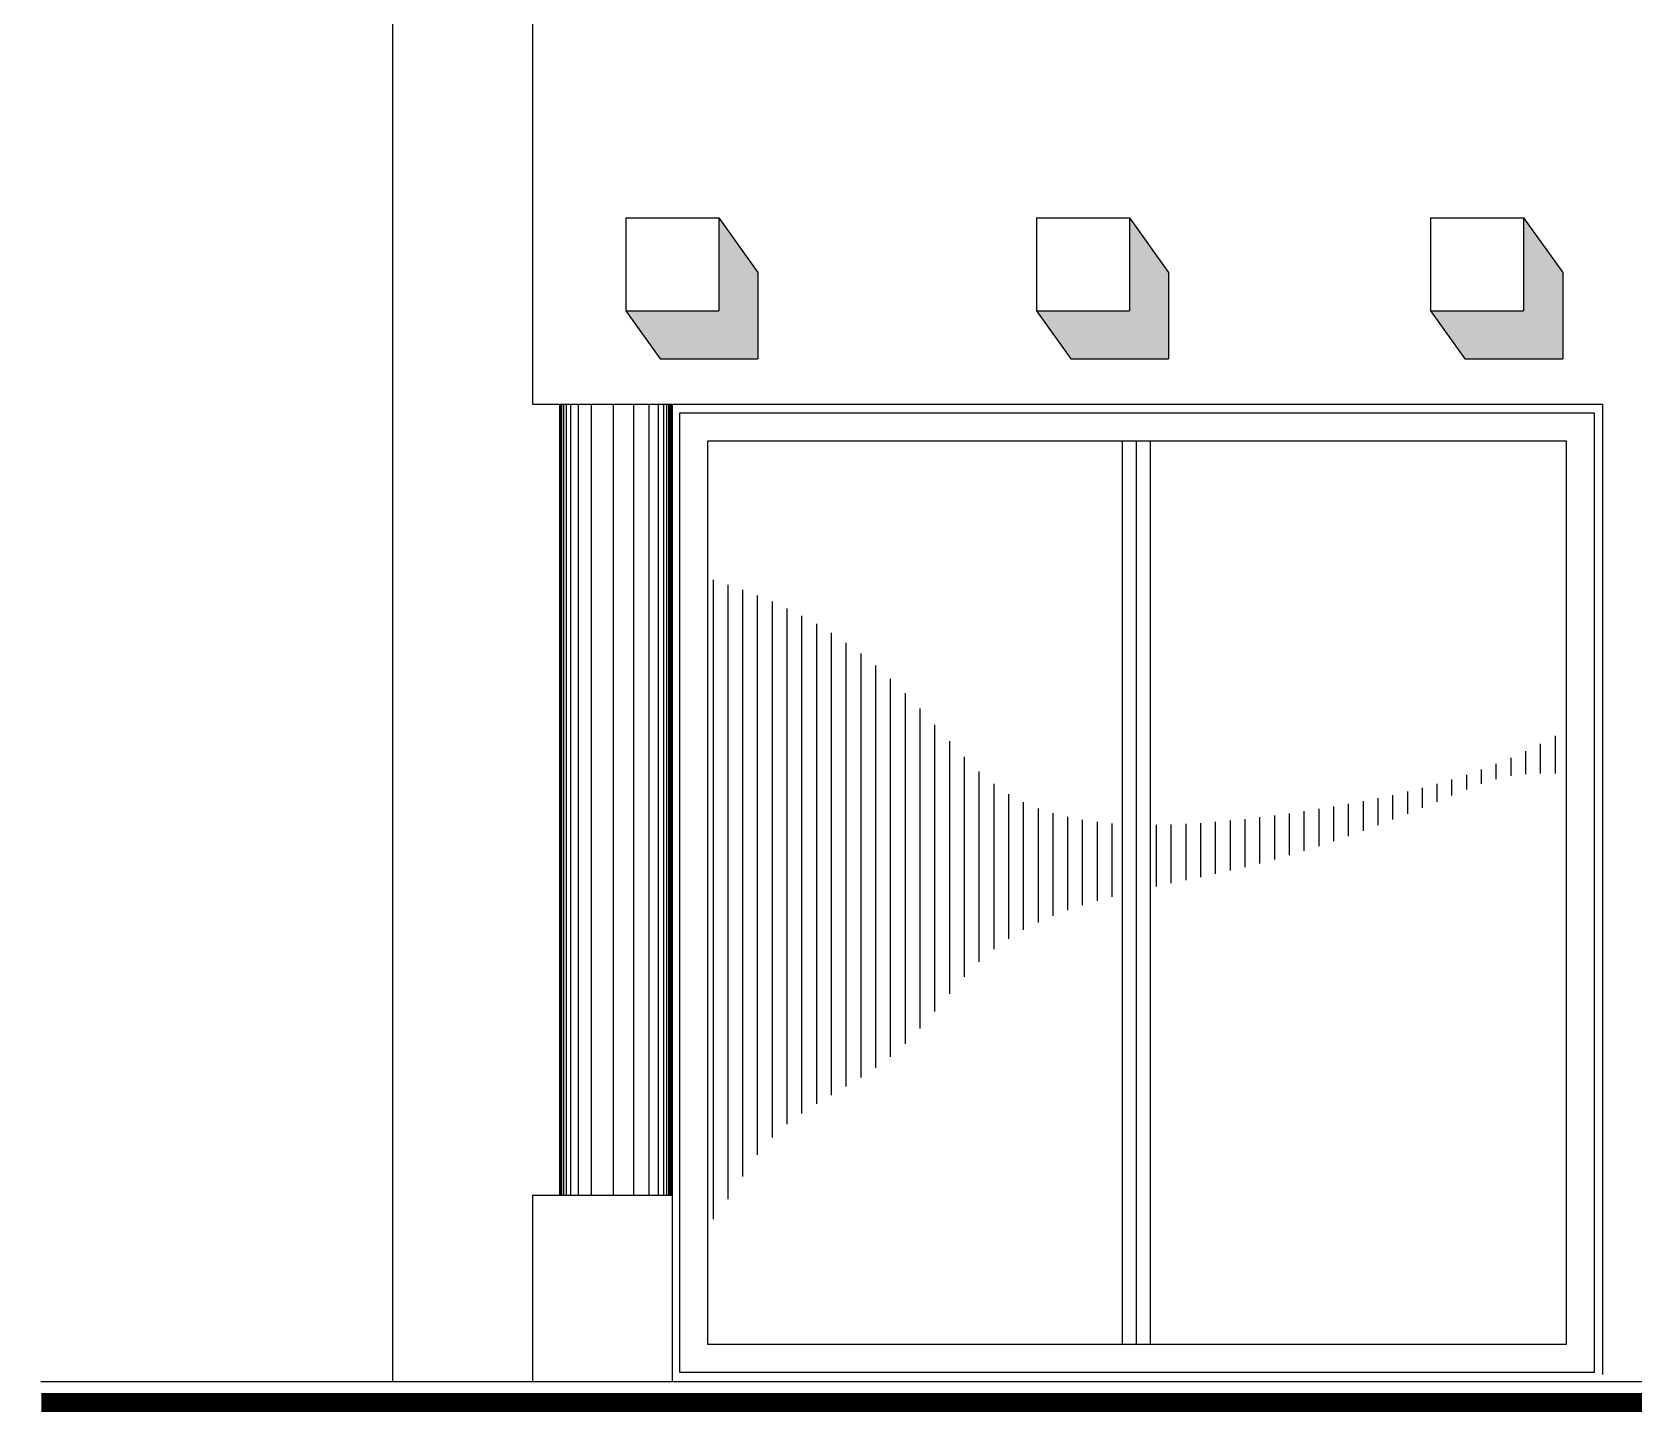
# Model space of a CAD drawing. Extents: x 152 to 700, y -120 to 84.
# Drawn here: x 219.452 to 222.895, y 59.029 to 61.994 of the extents above; entities that cross this region are included whole.
import ezdxf

# ---------------------------------------------------------------- set-up
doc = ezdxf.new("R2010")
doc.units = 0
doc.header["$LTSCALE"] = 0.03
doc.layers.get('0').update_dxf_attribs({"linetype": 'CONTINUOUS'})
doc.layers.add('MUEBLES', color=8, linetype='CONTINUOUS')
doc.layers.add('VENTANAS', color=4, linetype='CONTINUOUS')

msp = doc.modelspace()

# ---------------------------------------------------------------- hatches: boundary and pattern name
at = {"layer": 'MUEBLES', "ltscale": 0.03}
for points in [[(220.9284, 61.3944), (220.7284, 61.3944), (220.8022, 61.2916), (221.0123, 61.2916), (221.0123, 61.4774), (220.9284, 61.5944)], [(221.8111, 61.3944), (221.6111, 61.3944), (221.6849, 61.2916), (221.8951, 61.2916), (221.8951, 61.4774), (221.8111, 61.5944)], [(222.658, 61.3944), (222.458, 61.3944), (222.5318, 61.2916), (222.7419, 61.2916), (222.7419, 61.4774), (222.658, 61.5944)]]:
    msp.add_hatch(color=256, dxfattribs=at).paths.add_polyline_path(points)
at = {"layer": 'VENTANAS', "ltscale": 0.03}
h = msp.add_hatch(dxfattribs=at)
h.set_pattern_fill('ANSI31', color=256, scale=0.01, angle=45, style=0)
edge = h.paths.add_edge_path()
edge.add_spline(control_points=[(221.7269, 60.1226), (221.7495, 60.1294), (221.7724, 60.1355), (221.7955, 60.1412)], knot_values=[1.354349, 1.354349, 1.354349, 1.354349, 1.42354, 1.42354, 1.42354, 1.42354], degree=3, periodic=0)
edge.add_line((221.7955, 60.1412), (221.7955, 60.2919))
edge.add_spline(control_points=[(221.7955, 60.2919), (221.7926, 60.2921), (221.7897, 60.2923), (221.7868, 60.2924)], knot_values=[1.582308, 1.582308, 1.582308, 1.582308, 1.590972, 1.590972, 1.590972, 1.590972], degree=3, periodic=0)
edge.add_spline(control_points=[(221.7868, 60.2924), (221.7634, 60.294), (221.7405, 60.2964), (221.7185, 60.2997)], knot_values=[1.512273, 1.512273, 1.512273, 1.512273, 1.582308, 1.582308, 1.582308, 1.582308], degree=3, periodic=0)
edge.add_spline(control_points=[(221.7185, 60.2997), (221.6882, 60.3044), (221.6594, 60.3108), (221.6326, 60.3195)], knot_values=[1.415756, 1.415756, 1.415756, 1.415756, 1.512273, 1.512273, 1.512273, 1.512273], degree=3, periodic=0)
edge.add_spline(control_points=[(221.6326, 60.3195), (221.6236, 60.3223), (221.6149, 60.3255), (221.6064, 60.3288)], knot_values=[1.383563, 1.383563, 1.383563, 1.383563, 1.415756, 1.415756, 1.415756, 1.415756], degree=3, periodic=0)
edge.add_spline(control_points=[(221.6064, 60.3288), (221.5976, 60.3324), (221.5854, 60.3377), (221.5739, 60.3436), (221.5706, 60.3454)], knot_values=[1.336162, 1.336162, 1.336162, 1.336162, 1.369766, 1.383563, 1.383563, 1.383563, 1.383563], degree=3, periodic=0)
edge.add_spline(control_points=[(221.5706, 60.3454), (221.5626, 60.3497), (221.555, 60.3542), (221.5475, 60.3589)], knot_values=[1.303284, 1.303284, 1.303284, 1.303284, 1.336162, 1.336162, 1.336162, 1.336162], degree=3, periodic=0)
edge.add_spline(control_points=[(221.5475, 60.3589), (221.5399, 60.3638), (221.5325, 60.3689), (221.5253, 60.3743)], knot_values=[1.269607, 1.269607, 1.269607, 1.269607, 1.303284, 1.303284, 1.303284, 1.303284], degree=3, periodic=0)
edge.add_spline(control_points=[(221.5253, 60.3743), (221.5153, 60.3816), (221.5057, 60.3895), (221.4963, 60.3977)], knot_values=[1.223233, 1.223233, 1.223233, 1.223233, 1.269607, 1.269607, 1.269607, 1.269607], degree=3, periodic=0)
edge.add_spline(control_points=[(221.4963, 60.3977), (221.4871, 60.4058), (221.4781, 60.4142), (221.4692, 60.423)], knot_values=[1.177781, 1.177781, 1.177781, 1.177781, 1.223233, 1.223233, 1.223233, 1.223233], degree=3, periodic=0)
edge.add_spline(control_points=[(221.4692, 60.423), (221.4569, 60.4352), (221.4447, 60.4481), (221.4325, 60.4614)], knot_values=[1.114432, 1.114432, 1.114432, 1.114432, 1.177781, 1.177781, 1.177781, 1.177781], degree=3, periodic=0)
edge.add_spline(control_points=[(221.4325, 60.4614), (221.4075, 60.4886), (221.3822, 60.5178), (221.3542, 60.5476)], knot_values=[0.985316, 0.985316, 0.985316, 0.985316, 1.114432, 1.114432, 1.114432, 1.114432], degree=3, periodic=0)
edge.add_spline(control_points=[(221.3542, 60.5476), (221.3368, 60.5661), (221.3184, 60.5849), (221.2983, 60.6036)], knot_values=[0.905512, 0.905512, 0.905512, 0.905512, 0.985316, 0.985316, 0.985316, 0.985316], degree=3, periodic=0)
edge.add_spline(control_points=[(221.2983, 60.6036), (221.2738, 60.6265), (221.2468, 60.6494), (221.2162, 60.6717)], knot_values=[0.807856, 0.807856, 0.807856, 0.807856, 0.905512, 0.905512, 0.905512, 0.905512], degree=3, periodic=0)
edge.add_spline(control_points=[(221.2162, 60.6717), (221.195, 60.6872), (221.172, 60.7025), (221.147, 60.7173)], knot_values=[0.739892, 0.739892, 0.739892, 0.739892, 0.807856, 0.807856, 0.807856, 0.807856], degree=3, periodic=0)
edge.add_spline(control_points=[(221.147, 60.7173), (221.1236, 60.731), (221.0985, 60.7444), (221.0713, 60.7572)], knot_values=[0.676573, 0.676573, 0.676573, 0.676573, 0.739892, 0.739892, 0.739892, 0.739892], degree=3, periodic=0)
edge.add_spline(control_points=[(221.0713, 60.7572), (221.0558, 60.7645), (221.0339, 60.7742), (221.0105, 60.7835), (221.0043, 60.7859)], knot_values=[0.627562, 0.627562, 0.627562, 0.627562, 0.663587, 0.676573, 0.676573, 0.676573, 0.676573], degree=3, periodic=0)
edge.add_spline(control_points=[(221.0043, 60.7859), (220.9734, 60.7979), (220.9405, 60.8092), (220.9065, 60.8199)], knot_values=[0.563668, 0.563668, 0.563668, 0.563668, 0.627562, 0.627562, 0.627562, 0.627562], degree=3, periodic=0)
edge.add_spline(control_points=[(220.9065, 60.8199), (220.9059, 60.8201), (220.9053, 60.8203), (220.9048, 60.8204)], knot_values=[0.562603, 0.562603, 0.562603, 0.562603, 0.563668, 0.563668, 0.563668, 0.563668], degree=3, periodic=0)
edge.add_line((220.9048, 60.8204), (220.9048, 59.4297))
edge.add_spline(control_points=[(220.9048, 59.4297), (220.9083, 59.4336), (220.9117, 59.4375), (220.915, 59.4414)], knot_values=[2.505486, 2.505486, 2.505486, 2.505486, 2.520846, 2.520846, 2.520846, 2.520846], degree=3, periodic=0)
edge.add_spline(control_points=[(220.915, 59.4414), (220.9297, 59.459), (220.9429, 59.478), (220.9556, 59.4972)], knot_values=[2.437101, 2.437101, 2.437101, 2.437101, 2.505486, 2.505486, 2.505486, 2.505486], degree=3, periodic=0)
edge.add_spline(control_points=[(220.9556, 59.4972), (220.9699, 59.5189), (220.9835, 59.5409), (220.9981, 59.562)], knot_values=[2.360023, 2.360023, 2.360023, 2.360023, 2.437101, 2.437101, 2.437101, 2.437101], degree=3, periodic=0)
edge.add_spline(control_points=[(220.9981, 59.562), (221.0063, 59.574), (221.0149, 59.5857), (221.0241, 59.5968)], knot_values=[2.316044, 2.316044, 2.316044, 2.316044, 2.360023, 2.360023, 2.360023, 2.360023], degree=3, periodic=0)
edge.add_spline(control_points=[(221.0241, 59.5968), (221.0285, 59.6021), (221.0359, 59.6105), (221.0437, 59.6185), (221.0468, 59.6216)], knot_values=[2.281645, 2.281645, 2.281645, 2.281645, 2.30273, 2.316044, 2.316044, 2.316044, 2.316044], degree=3, periodic=0)
edge.add_spline(control_points=[(221.0468, 59.6216), (221.0561, 59.6308), (221.0661, 59.6395), (221.0764, 59.6477)], knot_values=[2.24122, 2.24122, 2.24122, 2.24122, 2.281645, 2.281645, 2.281645, 2.281645], degree=3, periodic=0)
edge.add_spline(control_points=[(221.0764, 59.6477), (221.09, 59.6585), (221.1043, 59.6685), (221.119, 59.6781)], knot_values=[2.188443, 2.188443, 2.188443, 2.188443, 2.24122, 2.24122, 2.24122, 2.24122], degree=3, periodic=0)
edge.add_spline(control_points=[(221.119, 59.6781), (221.1267, 59.6831), (221.1345, 59.688), (221.1424, 59.6928)], knot_values=[2.160848, 2.160848, 2.160848, 2.160848, 2.188443, 2.188443, 2.188443, 2.188443], degree=3, periodic=0)
edge.add_spline(control_points=[(221.1424, 59.6928), (221.1701, 59.7098), (221.1988, 59.7258), (221.2267, 59.7429)], knot_values=[2.064295, 2.064295, 2.064295, 2.064295, 2.160848, 2.160848, 2.160848, 2.160848], degree=3, periodic=0)
edge.add_spline(control_points=[(221.2267, 59.7429), (221.2423, 59.7524), (221.2576, 59.7622), (221.2724, 59.7726)], knot_values=[2.010504, 2.010504, 2.010504, 2.010504, 2.064295, 2.064295, 2.064295, 2.064295], degree=3, periodic=0)
edge.add_spline(control_points=[(221.2724, 59.7726), (221.2838, 59.7806), (221.295, 59.7892), (221.3058, 59.7983), (221.306, 59.7985)], knot_values=[1.968355, 1.968355, 1.968355, 1.968355, 2.009758, 2.010504, 2.010504, 2.010504, 2.010504], degree=3, periodic=0)
edge.add_spline(control_points=[(221.306, 59.7985), (221.3178, 59.8084), (221.329, 59.819), (221.3398, 59.83)], knot_values=[1.9224, 1.9224, 1.9224, 1.9224, 1.968355, 1.968355, 1.968355, 1.968355], degree=3, periodic=0)
edge.add_spline(control_points=[(221.3398, 59.83), (221.3516, 59.842), (221.3629, 59.8545), (221.374, 59.8673)], knot_values=[1.872248, 1.872248, 1.872248, 1.872248, 1.9224, 1.9224, 1.9224, 1.9224], degree=3, periodic=0)
edge.add_spline(control_points=[(221.374, 59.8673), (221.3999, 59.8972), (221.4246, 59.9285), (221.4506, 59.9575)], knot_values=[1.754587, 1.754587, 1.754587, 1.754587, 1.872248, 1.872248, 1.872248, 1.872248], degree=3, periodic=0)
edge.add_spline(control_points=[(221.4506, 59.9575), (221.4596, 59.9675), (221.4687, 59.9773), (221.4781, 59.9866)], knot_values=[1.714071, 1.714071, 1.714071, 1.714071, 1.754587, 1.754587, 1.754587, 1.754587], degree=3, periodic=0)
edge.add_spline(control_points=[(221.4781, 59.9866), (221.4849, 59.9933), (221.4987, 60.0062), (221.5132, 60.0182), (221.5206, 60.0239)], knot_values=[1.65607, 1.65607, 1.65607, 1.65607, 1.685045, 1.714071, 1.714071, 1.714071, 1.714071], degree=3, periodic=0)
edge.add_spline(control_points=[(221.5206, 60.0239), (221.5301, 60.0312), (221.5399, 60.038), (221.5499, 60.0446)], knot_values=[1.619121, 1.619121, 1.619121, 1.619121, 1.65607, 1.65607, 1.65607, 1.65607], degree=3, periodic=0)
edge.add_spline(control_points=[(221.5499, 60.0446), (221.561, 60.0518), (221.5724, 60.0585), (221.5841, 60.0649)], knot_values=[1.578286, 1.578286, 1.578286, 1.578286, 1.619121, 1.619121, 1.619121, 1.619121], degree=3, periodic=0)
edge.add_spline(control_points=[(221.5841, 60.0649), (221.5948, 60.0707), (221.6057, 60.0762), (221.6169, 60.0814)], knot_values=[1.540851, 1.540851, 1.540851, 1.540851, 1.578286, 1.578286, 1.578286, 1.578286], degree=3, periodic=0)
edge.add_spline(control_points=[(221.6169, 60.0814), (221.6518, 60.0978), (221.6888, 60.1111), (221.7269, 60.1226)], knot_values=[1.42354, 1.42354, 1.42354, 1.42354, 1.540851, 1.540851, 1.540851, 1.540851], degree=3, periodic=0)
edge = h.paths.add_edge_path()
edge.add_spline(control_points=[(221.8555, 60.1551), (221.913, 60.1677), (222.0038, 60.1851), (222.0897, 60.2069), (222.1203, 60.2153)], knot_values=[1.029157, 1.029157, 1.029157, 1.029157, 1.198843, 1.294994, 1.294994, 1.294994, 1.294994], degree=3, periodic=0)
edge.add_spline(control_points=[(222.1203, 60.2153), (222.2395, 60.2482), (222.3797, 60.2999), (222.5322, 60.3652), (222.5606, 60.3756)], knot_values=[0.564268, 0.564268, 0.564268, 0.564268, 0.938467, 1.029157, 1.029157, 1.029157, 1.029157], degree=3, periodic=0)
edge.add_spline(control_points=[(222.5606, 60.3756), (222.5754, 60.381), (222.5897, 60.3857), (222.6035, 60.3895)], knot_values=[0.517147, 0.517147, 0.517147, 0.517147, 0.564268, 0.564268, 0.564268, 0.564268], degree=3, periodic=0)
edge.add_spline(control_points=[(222.6035, 60.3895), (222.6072, 60.3905), (222.6197, 60.3936), (222.6315, 60.3958), (222.6397, 60.397)], knot_values=[0.473914, 0.473914, 0.473914, 0.473914, 0.486686, 0.517147, 0.517147, 0.517147, 0.517147], degree=3, periodic=0)
edge.add_spline(control_points=[(222.6397, 60.397), (222.6503, 60.3985), (222.6606, 60.3994), (222.6709, 60.3999)], knot_values=[0.434463, 0.434463, 0.434463, 0.434463, 0.473914, 0.473914, 0.473914, 0.473914], degree=3, periodic=0)
edge.add_spline(control_points=[(222.6709, 60.3999), (222.6821, 60.4005), (222.6933, 60.4007), (222.7047, 60.4008)], knot_values=[0.391363, 0.391363, 0.391363, 0.391363, 0.434463, 0.434463, 0.434463, 0.434463], degree=3, periodic=0)
edge.add_spline(control_points=[(222.7047, 60.4008), (222.719, 60.4009), (222.7337, 60.4008), (222.7495, 60.4012)], knot_values=[0.337644, 0.337644, 0.337644, 0.337644, 0.391363, 0.391363, 0.391363, 0.391363], degree=3, periodic=0)
edge.add_line((222.7495, 60.4012), (222.7495, 60.4949))
edge.add_spline(control_points=[(222.7495, 60.4949), (222.7417, 60.4903), (222.7335, 60.4855), (222.7251, 60.4809), (222.7247, 60.4806)], knot_values=[2.517897, 2.517897, 2.517897, 2.517897, 2.545449, 2.547106, 2.547106, 2.547106, 2.547106], degree=3, periodic=0)
edge.add_spline(control_points=[(222.7247, 60.4806), (222.6984, 60.4659), (222.6716, 60.4526), (222.6443, 60.4403)], knot_values=[2.425639, 2.425639, 2.425639, 2.425639, 2.517897, 2.517897, 2.517897, 2.517897], degree=3, periodic=0)
edge.add_spline(control_points=[(222.6443, 60.4403), (222.613, 60.4263), (222.581, 60.4137), (222.5483, 60.4023)], knot_values=[2.31968, 2.31968, 2.31968, 2.31968, 2.425639, 2.425639, 2.425639, 2.425639], degree=3, periodic=0)
edge.add_spline(control_points=[(222.5483, 60.4023), (222.502, 60.3863), (222.4544, 60.3727), (222.4053, 60.3609)], knot_values=[2.169611, 2.169611, 2.169611, 2.169611, 2.31968, 2.31968, 2.31968, 2.31968], degree=3, periodic=0)
edge.add_spline(control_points=[(222.4053, 60.3609), (222.3528, 60.3483), (222.2986, 60.3378), (222.2428, 60.3285)], knot_values=[2.008946, 2.008946, 2.008946, 2.008946, 2.169611, 2.169611, 2.169611, 2.169611], degree=3, periodic=0)
edge.add_spline(control_points=[(222.2428, 60.3285), (222.2207, 60.3248), (222.1663, 60.3163), (222.1104, 60.3087), (222.0774, 60.3048)], knot_values=[1.854556, 1.854556, 1.854556, 1.854556, 1.918098, 2.008946, 2.008946, 2.008946, 2.008946], degree=3, periodic=0)
edge.add_spline(control_points=[(222.0774, 60.3048), (222.0356, 60.2998), (221.9936, 60.2958), (221.9521, 60.2932)], knot_values=[1.73976, 1.73976, 1.73976, 1.73976, 1.854556, 1.854556, 1.854556, 1.854556], degree=3, periodic=0)
edge.add_spline(control_points=[(221.9521, 60.2932), (221.9195, 60.2912), (221.8871, 60.2901), (221.8555, 60.2902)], knot_values=[1.649247, 1.649247, 1.649247, 1.649247, 1.73976, 1.73976, 1.73976, 1.73976], degree=3, periodic=0)
edge.add_line((221.8555, 60.2902), (221.8555, 60.1551))

# ---------------------------------------------------------------- linework, layer by layer
at = {"ltscale": 0.03}
for p, q in [((220.2277, 59.0944), (220.2277, 65.8402)), ((220.5277, 62.9944), (220.5277, 61.1944)), ((220.7284, 61.5944), (220.7284, 61.3944)), ((220.7284, 61.5944), (220.9284, 61.5944)), ((220.9284, 61.5944), (220.9284, 61.3944)), ((221.6111, 61.5944), (221.8111, 61.5944)), ((221.6111, 61.5944), (221.6111, 61.3944)), ((221.8111, 61.5944), (221.8111, 61.3944)), ((222.458, 61.5944), (222.658, 61.5944)), ((222.458, 61.5944), (222.458, 61.3944)), ((222.658, 61.5944), (222.658, 61.3944)), ((220.7284, 61.3944), (220.9284, 61.3944)), ((221.6111, 61.3944), (221.8111, 61.3944)), ((222.458, 61.3944), (222.658, 61.3944)), ((220.5277, 61.1944), (222.8277, 61.1944)), ((220.5856, 61.1944), (220.5856, 59.4944)), ((220.8277, 61.1944), (220.8277, 59.0944)), ((222.8277, 61.1944), (222.8277, 59.1094)), ((220.5277, 59.4944), (220.5277, 59.0944)), ((220.5277, 59.4944), (220.8277, 59.4944)), ((220.5277, 59.4944), (220.5277, 59.0944)), ((219.4714, 59.0944), (232.7281, 59.0944))]:
    msp.add_line(p, q, dxfattribs=at)
at = {"ltscale": 0.03, "const_width": 0.0404}
msp.add_lwpolyline([(219.4725, 59.0489), (232.7292, 59.0489)], dxfattribs=at)
at = {"layer": 'MUEBLES', "ltscale": 0.03}
for p, q in [((220.9284, 61.5944), (221.0123, 61.4774)), ((221.8111, 61.5944), (221.8951, 61.4774)), ((222.658, 61.5944), (222.7419, 61.4774)), ((221.0123, 61.4774), (221.0123, 61.2916)), ((221.8951, 61.4774), (221.8951, 61.2916)), ((222.7419, 61.4774), (222.7419, 61.2916)), ((220.7284, 61.3944), (220.8022, 61.2916)), ((221.6111, 61.3944), (221.6849, 61.2916)), ((222.458, 61.3944), (222.5318, 61.2916)), ((220.8022, 61.2916), (221.0123, 61.2916)), ((221.6849, 61.2916), (221.8951, 61.2916)), ((222.5318, 61.2916), (222.7419, 61.2916)), ((220.5874, 61.1944), (220.5874, 59.4944)), ((220.5901, 61.1944), (220.5901, 59.4944)), ((220.5945, 61.1944), (220.5945, 59.4944)), ((220.5999, 61.1944), (220.5999, 59.4944)), ((220.6097, 61.1944), (220.6097, 59.4944)), ((220.6258, 61.1944), (220.6258, 59.4944)), ((220.6543, 61.1944), (220.6543, 59.4944)), ((220.7015, 61.1944), (220.7015, 59.4944)), ((220.7452, 61.1944), (220.7452, 59.4944)), ((220.7782, 61.1944), (220.7782, 59.4944)), ((220.7978, 61.1944), (220.7978, 59.4944)), ((220.8094, 61.1944), (220.8094, 59.4944)), ((220.8157, 61.1944), (220.8157, 59.4944)), ((220.8201, 61.1944), (220.8201, 59.4944)), ((220.8228, 61.1944), (220.8228, 59.4944)), ((220.8255, 61.1944), (220.8255, 59.4944)), ((220.8448, 59.1135), (220.8448, 61.1753)), ((220.8448, 61.1753), (222.8095, 61.1753)), ((222.8095, 61.1753), (222.8095, 59.1135)), ((220.9048, 59.1735), (220.9048, 61.1153)), ((220.9048, 61.1153), (222.7495, 61.1153)), ((221.7955, 61.1153), (221.7955, 59.1735)), ((221.8255, 61.1153), (221.8255, 59.1735)), ((221.8555, 61.1153), (221.8555, 59.1735)), ((222.7495, 61.1153), (222.7495, 59.1735)), ((222.7495, 59.1735), (220.9048, 59.1735)), ((220.9048, 59.1735), (220.9048, 59.1735)), ((222.8095, 59.1135), (220.8448, 59.1135)), ((220.8448, 59.1135), (220.8448, 59.1135))]:
    msp.add_line(p, q, dxfattribs=at)

doc.saveas('drawing.dxf')
